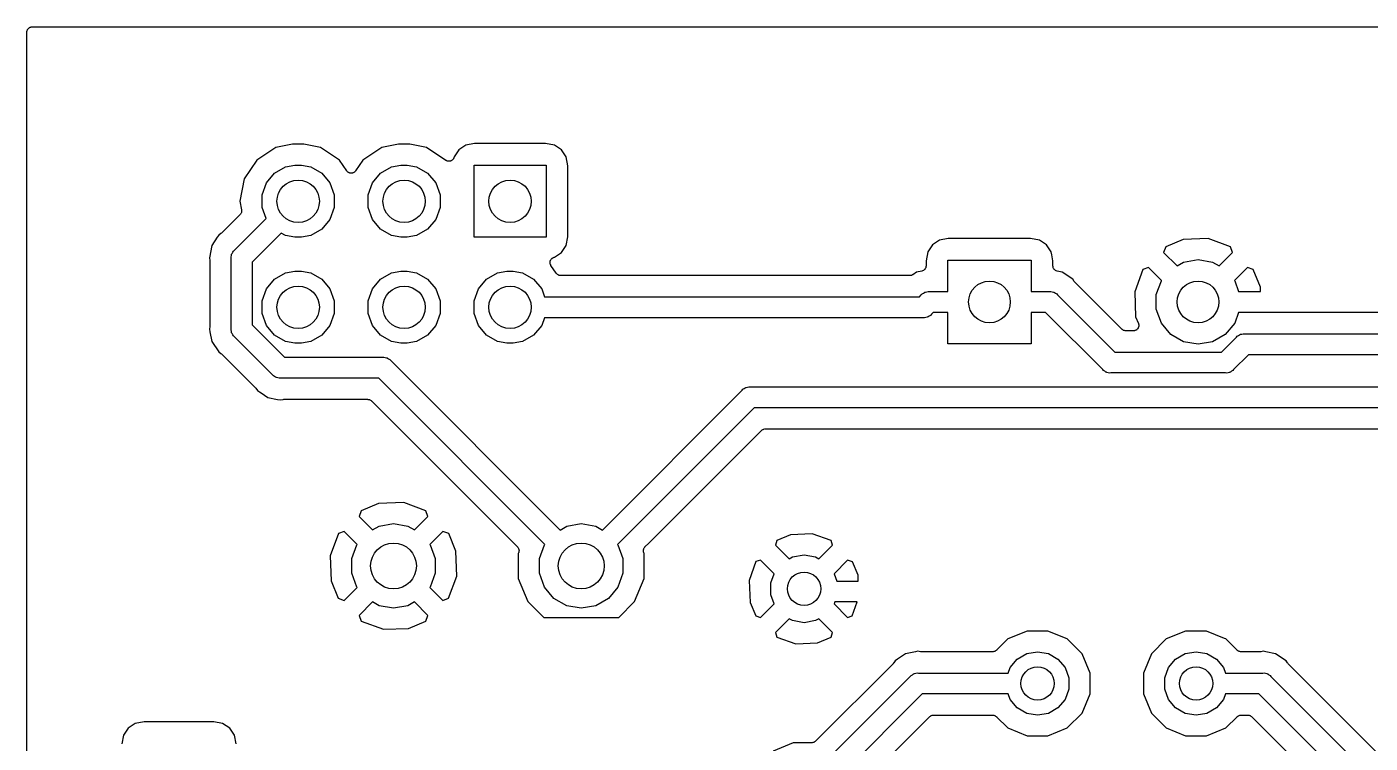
# Model space of a CAD drawing. Extents: x 137.1 to 186.2, y -96.2 to -47.4.
# Drawn here: x 137.07 to 169.27, y -64.61 to -47.45 of the extents above; entities that cross this region are included whole.
import ezdxf

# ---------------------------------------------------------------- set-up
doc = ezdxf.new("R2010")
doc.units = 0
doc.header["$MEASUREMENT"] = 0
doc.layers.add('BLACK', color=7, linetype='CONTINUOUS')

msp = doc.modelspace()

# ---------------------------------------------------------------- linework, layer by layer
at = {"layer": 'BLACK', "linetype": 'CONTINUOUS'}
for p, q in [((137.07, -47.5725), (137.071, -47.5616)), ((137.07, -96.1025), (137.07, -47.5725)), ((137.071, -47.5504), (137.075, -47.54)), ((137.071, -47.5616), (137.071, -47.5504)), ((137.075, -47.54), (137.077, -47.5291)), ((137.077, -47.5291), (137.083, -47.5194)), ((137.083, -47.5194), (137.087, -47.509)), ((137.087, -47.509), (137.094, -47.5005)), ((137.094, -47.5005), (137.099, -47.4909)), ((137.099, -47.4909), (137.108, -47.4837)), ((137.108, -47.4837), (137.115, -47.4752)), ((137.115, -47.4752), (137.124, -47.4697)), ((137.124, -47.4697), (137.133, -47.4625)), ((137.133, -47.4625), (137.143, -47.4587)), ((137.143, -47.4587), (137.153, -47.4532)), ((137.153, -47.4532), (137.164, -47.4512)), ((137.164, -47.4512), (137.174, -47.4474)), ((137.174, -47.4474), (137.186, -47.4474)), ((137.186, -47.4474), (137.196, -47.4455)), ((137.196, -47.4455), (185.727, -47.4455)), ((143.039, -50.3335), (142.585, -50.6366)), ((143.439, -50.2539), (143.039, -50.3335)), ((143.709, -50.2539), (143.439, -50.2539)), ((144.109, -50.3335), (143.709, -50.2539)), ((144.563, -50.6366), (144.109, -50.3335)), ((145.579, -50.3335), (145.125, -50.6366)), ((145.979, -50.2539), (145.579, -50.3335)), ((146.249, -50.2539), (145.979, -50.2539)), ((146.649, -50.3335), (146.249, -50.2539)), ((147.117, -50.6457), (146.649, -50.3335)), ((147.424, -50.3957), (147.312, -50.5637)), ((147.592, -50.2834), (147.424, -50.3957)), ((147.803, -50.2415), (147.592, -50.2834)), ((149.505, -50.2415), (147.803, -50.2415)), ((149.716, -50.2834), (149.505, -50.2415)), ((149.884, -50.3957), (149.716, -50.2834)), ((149.996, -50.5637), (149.884, -50.3957)), ((142.585, -50.6366), (142.282, -51.0903)), ((143.01, -50.9537), (143.274, -50.8015)), ((143.274, -50.8015), (143.498, -50.7619)), ((143.498, -50.7619), (143.65, -50.7619)), ((143.65, -50.7619), (143.874, -50.8015)), ((143.874, -50.8015), (144.138, -50.9537)), ((144.738, -50.8993), (144.563, -50.6366)), ((145.125, -50.6366), (144.95, -50.8993)), ((145.55, -50.9537), (145.814, -50.8015)), ((145.814, -50.8015), (146.038, -50.7619)), ((146.038, -50.7619), (146.19, -50.7619)), ((146.19, -50.7619), (146.414, -50.8015)), ((146.414, -50.8015), (146.678, -50.9537)), ((147.129, -50.6513), (147.117, -50.6457)), ((147.141, -50.6585), (147.129, -50.6513)), ((147.149, -50.6601), (147.141, -50.6585)), ((147.157, -50.6635), (147.149, -50.6601)), ((147.171, -50.6644), (147.157, -50.6635)), ((147.184, -50.6671), (147.171, -50.6644)), ((147.193, -50.6658), (147.184, -50.6671)), ((147.201, -50.6664), (147.193, -50.6658)), ((147.214, -50.6625), (147.201, -50.6664)), ((147.228, -50.6604), (147.214, -50.6625)), ((147.235, -50.6564), (147.228, -50.6604)), ((147.243, -50.6541), (147.235, -50.6564)), ((147.254, -50.6459), (147.243, -50.6541)), ((147.267, -50.6392), (147.254, -50.6459)), ((147.272, -50.6329), (147.267, -50.6392)), ((147.279, -50.628), (147.272, -50.6329)), ((147.287, -50.6165), (147.279, -50.628)), ((147.296, -50.606), (147.287, -50.6165)), ((147.299, -50.5982), (147.296, -50.606)), ((147.303, -50.5913), (147.299, -50.5982)), ((147.307, -50.5778), (147.303, -50.5913)), ((147.312, -50.5649), (147.307, -50.5778)), ((147.312, -50.5637), (147.312, -50.5649)), ((147.79, -52.4891), (147.79, -50.7619)), ((147.79, -50.7619), (149.518, -50.7619)), ((149.518, -50.7619), (149.518, -52.4891)), ((150.038, -50.7744), (149.996, -50.5637)), ((150.038, -52.4766), (150.038, -50.7744)), ((142.282, -51.0903), (142.176, -51.6255)), ((142.71, -51.4732), (142.815, -51.187)), ((142.815, -51.187), (143.01, -50.9537)), ((144.138, -50.9537), (144.333, -51.187)), ((144.333, -51.187), (144.438, -51.4732)), ((144.748, -50.9093), (144.738, -50.8993)), ((144.756, -50.9205), (144.748, -50.9093)), ((144.763, -50.9252), (144.756, -50.9205)), ((144.769, -50.9312), (144.763, -50.9252)), ((144.781, -50.9373), (144.769, -50.9312)), ((144.793, -50.945), (144.781, -50.9373)), ((144.801, -50.947), (144.793, -50.945)), ((144.808, -50.9507), (144.801, -50.947)), ((144.822, -50.9522), (144.808, -50.9507)), ((144.836, -50.9555), (144.822, -50.9522)), ((144.844, -50.9546), (144.836, -50.9555)), ((144.852, -50.9555), (144.844, -50.9546)), ((144.866, -50.9522), (144.852, -50.9555)), ((144.88, -50.9507), (144.866, -50.9522)), ((144.887, -50.947), (144.88, -50.9507)), ((144.895, -50.945), (144.887, -50.947)), ((144.907, -50.9373), (144.895, -50.945)), ((144.919, -50.9312), (144.907, -50.9373)), ((144.925, -50.9252), (144.919, -50.9312)), ((144.932, -50.9205), (144.925, -50.9252)), ((144.94, -50.9093), (144.932, -50.9205)), ((144.95, -50.8993), (144.94, -50.9093)), ((145.25, -51.4732), (145.355, -51.187)), ((145.355, -51.187), (145.55, -50.9537)), ((146.678, -50.9537), (146.873, -51.187)), ((146.873, -51.187), (146.978, -51.4732)), ((142.71, -51.7778), (142.71, -51.4732)), ((144.438, -51.4732), (144.438, -51.7778)), ((145.25, -51.7778), (145.25, -51.4732)), ((146.978, -51.4732), (146.978, -51.7778)), ((142.176, -51.6255), (142.216, -51.8312)), ((142.216, -51.8312), (142.217, -51.8492)), ((142.806, -52.0401), (142.71, -51.7778)), ((144.438, -51.7778), (144.333, -52.064)), ((145.355, -52.064), (145.25, -51.7778)), ((146.978, -51.7778), (146.873, -52.064)), ((142.182, -51.9458), (141.744, -52.384)), ((142.049, -52.7971), (142.806, -52.0401)), ((142.192, -51.9311), (142.182, -51.9458)), ((142.203, -51.9171), (142.192, -51.9311)), ((142.205, -51.9131), (142.203, -51.9171)), ((142.207, -51.9097), (142.205, -51.9131)), ((142.212, -51.8924), (142.207, -51.9097)), ((142.217, -51.8753), (142.212, -51.8924)), ((142.217, -51.8492), (142.218, -51.8671)), ((142.218, -51.8671), (142.217, -51.8712)), ((142.217, -51.8712), (142.217, -51.8753)), ((144.333, -52.064), (144.138, -52.2973)), ((145.55, -52.2973), (145.355, -52.064)), ((146.873, -52.064), (146.678, -52.2973)), ((141.636, -52.488), (141.504, -52.6858)), ((141.671, -52.4351), (141.636, -52.488)), ((141.636, -52.488), (141.636, -52.488)), ((141.724, -52.3998), (141.671, -52.4351)), ((141.733, -52.3911), (141.724, -52.3998)), ((141.744, -52.384), (141.733, -52.3911)), ((143.166, -52.3871), (142.468, -53.0852)), ((143.274, -52.4495), (143.166, -52.3871)), ((143.498, -52.4891), (143.274, -52.4495)), ((143.65, -52.4891), (143.498, -52.4891)), ((143.874, -52.4495), (143.65, -52.4891)), ((144.138, -52.2973), (143.874, -52.4495)), ((145.814, -52.4495), (145.55, -52.2973)), ((146.038, -52.4891), (145.814, -52.4495)), ((146.19, -52.4891), (146.038, -52.4891)), ((146.414, -52.4495), (146.19, -52.4891)), ((146.678, -52.2973), (146.414, -52.4495)), ((149.518, -52.4891), (147.79, -52.4891)), ((149.996, -52.6873), (150.038, -52.4766)), ((141.504, -52.6858), (141.445, -52.9816)), ((142.023, -52.8184), (142.049, -52.7971)), ((149.884, -52.8553), (149.996, -52.6873)), ((158.781, -52.6723), (158.668, -52.8403)), ((158.949, -52.56), (158.781, -52.6723)), ((159.16, -52.5181), (158.949, -52.56)), ((161.134, -52.5181), (159.16, -52.5181)), ((161.345, -52.56), (161.134, -52.5181)), ((161.513, -52.6723), (161.345, -52.56)), ((161.626, -52.8403), (161.513, -52.6723)), ((164.373, -52.7152), (164.321, -52.8537)), ((164.789, -52.5427), (164.373, -52.7152)), ((165.391, -52.5204), (164.789, -52.5427)), ((165.922, -52.7179), (165.391, -52.5204)), ((165.973, -52.8537), (165.922, -52.7179)), ((141.445, -52.9816), (141.457, -53.044)), ((141.457, -53.044), (141.458, -53.0565)), ((141.458, -53.0565), (141.46, -53.0688)), ((141.46, -53.0688), (141.46, -54.6011)), ((141.965, -52.9595), (141.974, -52.9274)), ((141.968, -52.9925), (141.965, -52.9595)), ((141.968, -54.6774), (141.968, -52.9925)), ((141.974, -52.9274), (141.979, -52.8948)), ((141.979, -52.8948), (141.985, -52.8851)), ((141.985, -52.8851), (141.988, -52.8743)), ((141.988, -52.8743), (142.007, -52.8471)), ((142.007, -52.8471), (142.023, -52.8184)), ((142.468, -53.0852), (142.468, -54.5847)), ((149.612, -53.0952), (149.614, -53.0869)), ((149.615, -53.1088), (149.612, -53.0952)), ((149.613, -53.0786), (149.617, -53.0653)), ((149.614, -53.0869), (149.613, -53.0786)), ((149.616, -53.1226), (149.615, -53.1088)), ((149.619, -53.1303), (149.616, -53.1226)), ((149.617, -53.0653), (149.619, -53.0516)), ((149.619, -53.0516), (149.623, -53.0443)), ((149.621, -53.1385), (149.619, -53.1303)), ((149.623, -53.0443), (149.625, -53.0363)), ((149.625, -53.0363), (149.634, -53.0251)), ((149.634, -53.0251), (149.64, -53.0129)), ((149.64, -53.0129), (149.647, -53.0074)), ((149.647, -53.0074), (149.652, -53.0007)), ((149.652, -53.0007), (149.663, -52.993)), ((149.663, -52.993), (149.673, -52.9839)), ((149.673, -52.9839), (149.681, -52.9808)), ((149.681, -52.9808), (149.688, -52.9762)), ((149.688, -52.9762), (149.702, -52.9729)), ((149.702, -52.9729), (149.715, -52.9679)), ((149.715, -52.9679), (149.716, -52.9676)), ((149.716, -52.9676), (149.884, -52.8553)), ((158.668, -52.8403), (158.627, -53.051)), ((158.627, -53.051), (158.627, -53.1754)), ((159.147, -53.7885), (159.147, -53.0385)), ((159.147, -53.0385), (161.147, -53.0385)), ((161.147, -53.0385), (161.147, -53.7885)), ((161.64, -52.9107), (161.626, -52.8403)), ((161.667, -53.051), (161.64, -52.9107)), ((161.667, -53.1754), (161.667, -53.051)), ((164.321, -52.8537), (164.643, -53.175)), ((164.643, -53.175), (164.8, -53.0843)), ((164.8, -53.0843), (165.147, -53.0231)), ((165.147, -53.0231), (165.494, -53.0843)), ((165.494, -53.0843), (165.651, -53.175)), ((165.651, -53.175), (165.973, -52.8537)), ((143.01, -53.4937), (143.274, -53.3415)), ((143.274, -53.3415), (143.498, -53.3019)), ((143.498, -53.3019), (143.65, -53.3019)), ((143.65, -53.3019), (143.874, -53.3415)), ((143.874, -53.3415), (144.138, -53.4937)), ((145.55, -53.4937), (145.814, -53.3415)), ((145.814, -53.3415), (146.038, -53.3019)), ((146.038, -53.3019), (146.19, -53.3019)), ((146.19, -53.3019), (146.414, -53.3415)), ((146.414, -53.3415), (146.678, -53.4937)), ((148.09, -53.4937), (148.354, -53.3415)), ((148.354, -53.3415), (148.578, -53.3019)), ((148.578, -53.3019), (148.73, -53.3019)), ((148.73, -53.3019), (148.954, -53.3415)), ((148.954, -53.3415), (149.218, -53.4937)), ((149.628, -53.1503), (149.621, -53.1385)), ((149.634, -53.163), (149.628, -53.1503)), ((149.759, -53.3511), (149.634, -53.163)), ((149.772, -53.364), (149.759, -53.3511)), ((149.783, -53.3778), (149.772, -53.364)), ((149.787, -53.3799), (149.783, -53.3778)), ((149.79, -53.3829), (149.787, -53.3799)), ((149.806, -53.3909), (149.79, -53.3829)), ((149.822, -53.3998), (149.806, -53.3909)), ((149.826, -53.4006), (149.822, -53.3998)), ((149.829, -53.4024), (149.826, -53.4006)), ((149.847, -53.4044), (149.829, -53.4024)), ((149.865, -53.4075), (149.847, -53.4044)), ((158.238, -53.4075), (149.865, -53.4075)), ((158.253, -53.4049), (158.238, -53.4075)), ((158.268, -53.4039), (158.253, -53.4049)), ((158.275, -53.4011), (158.268, -53.4039)), ((158.282, -53.3998), (158.275, -53.4011)), ((158.295, -53.3922), (158.282, -53.3998)), ((158.309, -53.3861), (158.295, -53.3922)), ((158.401, -53.3245), (158.309, -53.3861)), ((158.524, -53.2999), (158.401, -53.3245)), ((158.544, -53.2924), (158.524, -53.2999)), ((158.563, -53.2854), (158.544, -53.2924)), ((158.564, -53.2845), (158.563, -53.2854)), ((158.565, -53.2839), (158.564, -53.2845)), ((158.581, -53.2703), (158.565, -53.2839)), ((158.597, -53.257), (158.581, -53.2703)), ((158.598, -53.2558), (158.597, -53.257)), ((158.599, -53.2549), (158.598, -53.2558)), ((158.609, -53.2367), (158.599, -53.2549)), ((158.619, -53.2188), (158.609, -53.2367)), ((158.62, -53.2162), (158.619, -53.2174)), ((158.619, -53.2174), (158.619, -53.2188)), ((158.623, -53.1957), (158.62, -53.2162)), ((158.627, -53.1754), (158.623, -53.1957)), ((161.671, -53.1957), (161.667, -53.1754)), ((161.674, -53.2162), (161.671, -53.1957)), ((161.675, -53.2174), (161.674, -53.2162)), ((161.675, -53.2188), (161.675, -53.2174)), ((161.685, -53.2367), (161.675, -53.2188)), ((161.695, -53.2549), (161.685, -53.2367)), ((161.696, -53.2558), (161.695, -53.2549)), ((161.697, -53.257), (161.696, -53.2558)), ((161.713, -53.2703), (161.697, -53.257)), ((161.729, -53.2839), (161.713, -53.2703)), ((161.73, -53.2845), (161.729, -53.2839)), ((161.731, -53.2854), (161.73, -53.2845)), ((161.75, -53.2924), (161.731, -53.2854)), ((161.77, -53.2999), (161.75, -53.2924)), ((161.893, -53.3245), (161.77, -53.2999)), ((162.144, -53.492), (161.893, -53.3245)), ((163.826, -53.2631), (163.629, -53.7945)), ((163.962, -53.2129), (163.826, -53.2631)), ((164.273, -53.524), (163.962, -53.2129)), ((166.332, -53.2129), (166.021, -53.524)), ((166.47, -53.2641), (166.332, -53.2129)), ((166.643, -53.6806), (166.47, -53.2641)), ((142.71, -54.0132), (142.815, -53.727)), ((142.815, -53.727), (143.01, -53.4937)), ((144.138, -53.4937), (144.333, -53.727)), ((144.333, -53.727), (144.438, -54.0132)), ((145.25, -54.0132), (145.355, -53.727)), ((145.355, -53.727), (145.55, -53.4937)), ((146.678, -53.4937), (146.873, -53.727)), ((146.873, -53.727), (146.978, -54.0132)), ((147.79, -54.0132), (147.895, -53.727)), ((147.895, -53.727), (148.09, -53.4937)), ((149.218, -53.4937), (149.413, -53.727)), ((149.413, -53.727), (149.482, -53.9155)), ((162.179, -53.5449), (162.144, -53.492)), ((162.188, -53.5539), (162.179, -53.5449)), ((162.195, -53.5641), (162.188, -53.5539)), ((163.324, -54.6936), (162.195, -53.5641)), ((164.147, -53.8622), (164.268, -53.5308)), ((164.268, -53.5308), (164.273, -53.524)), ((166.021, -53.524), (166.026, -53.5308)), ((166.026, -53.5308), (166.12, -53.7885)), ((166.647, -53.7885), (166.643, -53.6806)), ((142.71, -54.3178), (142.71, -54.0132)), ((144.438, -54.0132), (144.438, -54.3178)), ((145.25, -54.3178), (145.25, -54.0132)), ((146.978, -54.0132), (146.978, -54.3178)), ((147.79, -54.3178), (147.79, -54.0132)), ((149.482, -53.9155), (158.466, -53.9155)), ((158.466, -53.9155), (158.512, -53.8694)), ((158.512, -53.8694), (158.534, -53.844)), ((158.534, -53.844), (158.562, -53.8275)), ((158.562, -53.8275), (158.589, -53.8084)), ((158.589, -53.8084), (158.6, -53.8055)), ((158.6, -53.8055), (158.61, -53.8)), ((158.61, -53.8), (158.643, -53.7942)), ((158.643, -53.7942), (158.675, -53.7856)), ((158.675, -53.7856), (158.708, -53.7885)), ((158.708, -53.7885), (159.147, -53.7885)), ((161.147, -53.7885), (161.586, -53.7885)), ((161.586, -53.7885), (161.619, -53.7856)), ((161.619, -53.7856), (161.651, -53.7942)), ((161.651, -53.7942), (161.684, -53.8)), ((161.684, -53.8), (161.694, -53.8055)), ((161.694, -53.8055), (161.705, -53.8084)), ((161.705, -53.8084), (161.732, -53.8274)), ((161.732, -53.8274), (161.76, -53.844)), ((161.76, -53.844), (161.782, -53.8694)), ((161.782, -53.8694), (163.151, -55.2388)), ((163.629, -53.7945), (163.651, -54.3964)), ((164.147, -54.2148), (164.147, -53.8622)), ((166.12, -53.7885), (166.647, -53.7885)), ((142.815, -54.604), (142.71, -54.3178)), ((144.438, -54.3178), (144.333, -54.604)), ((145.355, -54.604), (145.25, -54.3178)), ((146.978, -54.3178), (146.873, -54.604)), ((147.895, -54.604), (147.79, -54.3178)), ((149.482, -54.4155), (149.413, -54.604)), ((158.559, -54.4155), (149.482, -54.4155)), ((158.592, -54.4184), (158.559, -54.4155)), ((158.624, -54.4098), (158.592, -54.4184)), ((158.657, -54.404), (158.624, -54.4098)), ((158.666, -54.3985), (158.657, -54.404)), ((158.677, -54.3956), (158.666, -54.3985)), ((158.704, -54.3765), (158.677, -54.3956)), ((158.733, -54.36), (158.704, -54.3765)), ((158.754, -54.3346), (158.733, -54.36)), ((158.8, -54.2885), (158.754, -54.3346)), ((159.147, -54.2885), (158.8, -54.2885)), ((159.147, -55.0385), (159.147, -54.2885)), ((161.494, -54.2885), (161.147, -54.2885)), ((161.147, -54.2885), (161.147, -55.0385)), ((162.863, -55.6579), (161.494, -54.2885)), ((163.651, -54.3964), (163.717, -54.5552)), ((164.268, -54.5462), (164.147, -54.2148)), ((166.12, -54.2885), (166.026, -54.5462)), ((166.753, -54.2885), (166.12, -54.2885)), ((166.758, -54.2893), (166.753, -54.2885)), ((166.77, -54.2934), (166.758, -54.2893)), ((166.779, -54.2931), (166.77, -54.2934)), ((166.788, -54.2946), (166.779, -54.2931)), ((172.567, -54.2946), (166.788, -54.2946)), ((141.457, -54.6259), (141.445, -54.6883)), ((141.445, -54.6883), (141.457, -54.7507)), ((141.458, -54.6134), (141.457, -54.6259)), ((141.46, -54.6011), (141.458, -54.6134)), ((141.965, -54.7104), (141.968, -54.6774)), ((141.974, -54.7425), (141.965, -54.7104)), ((141.979, -54.7751), (141.974, -54.7425)), ((142.468, -54.5847), (143.247, -55.3639)), ((143.01, -54.8373), (142.815, -54.604)), ((144.333, -54.604), (144.138, -54.8373)), ((145.55, -54.8373), (145.355, -54.604)), ((146.873, -54.604), (146.678, -54.8373)), ((148.09, -54.8373), (147.895, -54.604)), ((149.413, -54.604), (149.218, -54.8373)), ((163.329, -54.6968), (163.324, -54.6936)), ((163.333, -54.7011), (163.329, -54.6968)), ((163.347, -54.7094), (163.333, -54.7011)), ((163.361, -54.7189), (163.347, -54.7094)), ((163.366, -54.7203), (163.361, -54.7189)), ((163.371, -54.7231), (163.366, -54.7203)), ((163.387, -54.726), (163.371, -54.7231)), ((163.403, -54.7303), (163.387, -54.726)), ((163.409, -54.7298), (163.403, -54.7303)), ((163.414, -54.7308), (163.409, -54.7298)), ((163.6, -54.7308), (163.414, -54.7308)), ((163.613, -54.7284), (163.6, -54.7308)), ((163.627, -54.7278), (163.613, -54.7284)), ((163.635, -54.7246), (163.627, -54.7278)), ((163.643, -54.7231), (163.635, -54.7246)), ((163.655, -54.7162), (163.643, -54.7231)), ((163.668, -54.7109), (163.655, -54.7162)), ((163.674, -54.7053), (163.668, -54.7109)), ((163.681, -54.7011), (163.674, -54.7053)), ((163.69, -54.6905), (163.681, -54.7011)), ((163.7, -54.6811), (163.69, -54.6905)), ((163.704, -54.6737), (163.7, -54.6811)), ((163.71, -54.6673), (163.704, -54.6737)), ((163.714, -54.6543), (163.71, -54.6673)), ((163.721, -54.642), (163.714, -54.6543)), ((163.717, -54.5552), (163.72, -54.5687)), ((163.72, -54.5687), (163.725, -54.5817)), ((163.722, -54.6337), (163.721, -54.642)), ((163.725, -54.6259), (163.722, -54.6337)), ((163.725, -54.5817), (163.725, -54.5901)), ((163.725, -54.5901), (163.727, -54.5983)), ((163.727, -54.5983), (163.725, -54.612)), ((163.725, -54.612), (163.725, -54.6259)), ((164.494, -54.8164), (164.268, -54.5462)), ((166.026, -54.5462), (165.8, -54.8164)), ((141.457, -54.7507), (141.457, -54.7507)), ((141.457, -54.7507), (141.504, -54.9841)), ((141.504, -54.9841), (141.671, -55.2348)), ((141.985, -54.7848), (141.979, -54.7751)), ((141.988, -54.7956), (141.985, -54.7848)), ((142.007, -54.8228), (141.988, -54.7956)), ((142.023, -54.8515), (142.007, -54.8228)), ((142.049, -54.8728), (142.023, -54.8515)), ((142.959, -55.783), (142.049, -54.8728)), ((143.274, -54.9895), (143.01, -54.8373)), ((143.498, -55.0291), (143.274, -54.9895)), ((143.65, -55.0291), (143.498, -55.0291)), ((143.874, -54.9895), (143.65, -55.0291)), ((144.138, -54.8373), (143.874, -54.9895)), ((145.814, -54.9895), (145.55, -54.8373)), ((146.038, -55.0291), (145.814, -54.9895)), ((146.19, -55.0291), (146.038, -55.0291)), ((146.414, -54.9895), (146.19, -55.0291)), ((146.678, -54.8373), (146.414, -54.9895)), ((148.354, -54.9895), (148.09, -54.8373)), ((148.578, -55.0291), (148.354, -54.9895)), ((148.73, -55.0291), (148.578, -55.0291)), ((148.954, -54.9895), (148.73, -55.0291)), ((149.218, -54.8373), (148.954, -54.9895)), ((161.147, -55.0385), (159.147, -55.0385)), ((164.8, -54.9927), (164.494, -54.8164)), ((165.147, -55.0539), (164.8, -54.9927)), ((165.494, -54.9927), (165.147, -55.0539)), ((165.8, -54.8164), (165.494, -54.9927)), ((165.711, -55.2388), (166.066, -54.8835)), ((166.066, -54.8835), (166.088, -54.8581)), ((166.088, -54.8581), (166.116, -54.8416)), ((166.116, -54.8416), (166.144, -54.8225)), ((166.144, -54.8225), (166.154, -54.8196)), ((166.154, -54.8196), (166.164, -54.8141)), ((166.164, -54.8141), (166.197, -54.8083)), ((166.197, -54.8083), (166.229, -54.7997)), ((166.229, -54.7997), (166.262, -54.8026)), ((166.262, -54.8026), (172.643, -54.8026)), ((141.671, -55.2348), (141.724, -55.2701)), ((141.724, -55.2701), (141.733, -55.2788)), ((141.733, -55.2788), (141.744, -55.2859)), ((141.744, -55.2859), (142.546, -56.0883)), ((143.247, -55.3639), (145.597, -55.3639)), ((145.597, -55.3639), (145.631, -55.361)), ((145.631, -55.361), (145.663, -55.3696)), ((145.663, -55.3696), (145.695, -55.3754)), ((145.695, -55.3754), (145.705, -55.3809)), ((145.705, -55.3809), (145.716, -55.3838)), ((145.716, -55.3838), (145.743, -55.4029)), ((163.151, -55.2388), (165.711, -55.2388)), ((166.354, -55.3026), (165.999, -55.6579)), ((172.551, -55.3026), (166.354, -55.3026)), ((145.743, -55.4029), (145.772, -55.4194)), ((145.772, -55.4194), (145.793, -55.4448)), ((145.793, -55.4448), (149.852, -59.504)), ((162.884, -55.6833), (162.863, -55.6579)), ((162.913, -55.6998), (162.884, -55.6833)), ((162.94, -55.7189), (162.913, -55.6998)), ((165.949, -55.6998), (165.922, -55.7189)), ((165.978, -55.6833), (165.949, -55.6998)), ((165.999, -55.6579), (165.978, -55.6833)), ((142.98, -55.8084), (142.959, -55.783)), ((143.009, -55.8249), (142.98, -55.8084)), ((143.036, -55.844), (143.009, -55.8249)), ((143.047, -55.8469), (143.036, -55.844)), ((143.057, -55.8524), (143.047, -55.8469)), ((143.089, -55.8582), (143.057, -55.8524)), ((143.121, -55.8668), (143.089, -55.8582)), ((143.154, -55.8639), (143.121, -55.8668)), ((145.505, -55.8639), (143.154, -55.8639)), ((149.489, -59.8479), (145.505, -55.8639)), ((162.951, -55.7218), (162.94, -55.7189)), ((162.961, -55.7273), (162.951, -55.7218)), ((162.993, -55.7331), (162.961, -55.7273)), ((163.025, -55.7417), (162.993, -55.7331)), ((163.058, -55.7388), (163.025, -55.7417)), ((165.804, -55.7388), (163.058, -55.7388)), ((165.837, -55.7417), (165.804, -55.7388)), ((165.869, -55.7331), (165.837, -55.7417)), ((165.901, -55.7273), (165.869, -55.7331)), ((165.911, -55.7218), (165.901, -55.7273)), ((165.922, -55.7189), (165.911, -55.7218)), ((142.546, -56.0883), (142.553, -56.0985)), ((142.553, -56.0985), (142.562, -56.1075)), ((142.562, -56.1075), (142.597, -56.1604)), ((142.597, -56.1604), (142.65, -56.1957)), ((142.65, -56.1957), (142.685, -56.2189)), ((142.685, -56.2189), (142.685, -56.2189)), ((142.685, -56.2189), (142.848, -56.3279)), ((142.848, -56.3279), (143.081, -56.3743)), ((150.868, -59.504), (154.217, -56.1554)), ((154.217, -56.1554), (154.238, -56.13)), ((154.238, -56.13), (154.267, -56.1135)), ((154.267, -56.1135), (154.294, -56.0944)), ((154.294, -56.0944), (154.305, -56.0915)), ((154.305, -56.0915), (154.314, -56.086)), ((154.314, -56.086), (154.347, -56.0802)), ((154.347, -56.0802), (154.379, -56.0716)), ((154.379, -56.0716), (154.412, -56.0745)), ((154.412, -56.0745), (170.626, -56.0745)), ((143.081, -56.3743), (143.081, -56.3743)), ((143.081, -56.3743), (143.143, -56.3867)), ((143.143, -56.3867), (143.206, -56.3743)), ((143.206, -56.3743), (143.218, -56.3741)), ((143.218, -56.3741), (143.231, -56.3719)), ((143.231, -56.3719), (145.242, -56.3719)), ((145.242, -56.3719), (145.247, -56.3729)), ((145.247, -56.3729), (145.253, -56.3724)), ((145.253, -56.3724), (145.269, -56.3767)), ((145.269, -56.3767), (145.285, -56.3796)), ((145.285, -56.3796), (145.29, -56.3824)), ((145.29, -56.3824), (145.295, -56.3838)), ((145.295, -56.3838), (145.309, -56.3933)), ((145.309, -56.3933), (145.323, -56.4016)), ((145.323, -56.4016), (145.327, -56.4059)), ((145.327, -56.4059), (145.332, -56.4091)), ((145.332, -56.4091), (148.832, -59.9093)), ((154.505, -56.5745), (151.231, -59.8479)), ((170.626, -56.5745), (154.505, -56.5745)), ((151.982, -59.8155), (154.678, -57.1197)), ((154.678, -57.1197), (154.682, -57.1165)), ((154.682, -57.1165), (154.686, -57.1122)), ((154.686, -57.1122), (154.7, -57.1039)), ((154.7, -57.1039), (154.714, -57.0944)), ((154.714, -57.0944), (154.719, -57.093)), ((154.719, -57.093), (154.724, -57.0902)), ((154.724, -57.0902), (154.74, -57.0873)), ((154.74, -57.0873), (154.757, -57.083)), ((154.757, -57.083), (154.762, -57.0835)), ((154.762, -57.0835), (154.768, -57.0825)), ((154.768, -57.0825), (170.251, -57.0825)), ((145.502, -58.8697), (145.086, -59.0422)), ((146.104, -58.8474), (145.502, -58.8697)), ((146.635, -59.0449), (146.104, -58.8474)), ((145.086, -59.0422), (145.034, -59.1807)), ((145.034, -59.1807), (145.356, -59.502)), ((146.364, -59.502), (146.686, -59.1807)), ((146.686, -59.1807), (146.635, -59.0449)), ((144.675, -59.5399), (144.539, -59.5901)), ((144.986, -59.851), (144.675, -59.5399)), ((145.356, -59.502), (145.513, -59.4113)), ((145.513, -59.4113), (145.86, -59.3501)), ((145.86, -59.3501), (146.207, -59.4113)), ((146.207, -59.4113), (146.364, -59.502)), ((147.045, -59.5399), (146.734, -59.851)), ((147.183, -59.5911), (147.045, -59.5399)), ((149.852, -59.504), (150.013, -59.4113)), ((150.013, -59.4113), (150.36, -59.3501)), ((150.36, -59.3501), (150.707, -59.4113)), ((150.707, -59.4113), (150.868, -59.504)), ((144.539, -59.5901), (144.342, -60.1215)), ((144.86, -60.1892), (144.981, -59.8578)), ((144.981, -59.8578), (144.986, -59.851)), ((146.734, -59.851), (146.739, -59.8578)), ((146.739, -59.8578), (146.86, -60.1892)), ((147.356, -60.0076), (147.183, -59.5911)), ((149.36, -60.1892), (149.481, -59.8578)), ((149.481, -59.8578), (149.489, -59.8479)), ((151.231, -59.8479), (151.239, -59.8578)), ((151.239, -59.8578), (151.36, -60.1892)), ((151.888, -59.9093), (151.982, -59.8155)), ((151.982, -59.8155), (151.982, -59.8155)), ((155.052, -59.7534), (155.017, -59.8692)), ((155.017, -59.8692), (155.344, -60.1959)), ((155.377, -59.619), (155.052, -59.7534)), ((155.9, -59.5941), (155.377, -59.619)), ((156.353, -59.757), (155.9, -59.5941)), ((156.06, -60.1959), (156.377, -59.879)), ((156.387, -59.8692), (156.353, -59.757)), ((156.377, -59.879), (156.387, -59.8692)), ((156.377, -59.879), (156.377, -59.879)), ((144.342, -60.1215), (144.364, -60.7234)), ((144.86, -60.5418), (144.86, -60.1892)), ((146.86, -60.1892), (146.86, -60.5418)), ((147.378, -60.6095), (147.356, -60.0076)), ((148.832, -59.9093), (148.837, -59.9162)), ((148.837, -59.9162), (148.843, -59.9218)), ((148.843, -59.9218), (148.849, -59.9341)), ((148.849, -59.9341), (148.857, -59.9455)), ((148.859, -60.0477), (148.852, -60.0655)), ((148.852, -60.0655), (148.852, -60.6655)), ((148.857, -59.9455), (148.859, -59.9535)), ((148.859, -59.9535), (148.863, -59.9609)), ((148.861, -60.0396), (148.859, -60.0477)), ((148.865, -60.032), (148.861, -60.0396)), ((148.863, -59.9609), (148.865, -59.9747)), ((148.865, -59.9747), (148.869, -59.9881)), ((148.866, -60.0182), (148.865, -60.032)), ((148.869, -60.0047), (148.866, -60.0182)), ((148.869, -59.9881), (148.868, -59.9964)), ((148.868, -59.9964), (148.869, -60.0047)), ((149.36, -60.5418), (149.36, -60.1892)), ((151.36, -60.1892), (151.36, -60.5418)), ((151.851, -59.9881), (151.855, -59.9747)), ((151.852, -59.9964), (151.851, -59.9881)), ((151.851, -60.0047), (151.852, -59.9964)), ((151.854, -60.0182), (151.851, -60.0047)), ((151.855, -60.032), (151.854, -60.0182)), ((151.855, -59.9747), (151.857, -59.9609)), ((151.859, -60.0396), (151.855, -60.032)), ((151.857, -59.9609), (151.861, -59.9535)), ((151.861, -60.0477), (151.859, -60.0396)), ((151.861, -59.9535), (151.863, -59.9455)), ((151.868, -60.0655), (151.861, -60.0477)), ((151.863, -59.9455), (151.871, -59.9341)), ((151.868, -60.6655), (151.868, -60.0655)), ((151.871, -59.9341), (151.877, -59.9218)), ((151.877, -59.9218), (151.883, -59.9162)), ((151.883, -59.9162), (151.888, -59.9093)), ((155.344, -60.1959), (155.424, -60.1496)), ((155.424, -60.1496), (155.702, -60.1007)), ((155.702, -60.1007), (155.98, -60.1496)), ((155.98, -60.1496), (156.06, -60.1959)), ((154.546, -60.2621), (154.383, -60.7154)), ((154.658, -60.2284), (154.546, -60.2621)), ((154.982, -60.5522), (154.658, -60.2284)), ((156.746, -60.2284), (156.422, -60.5522)), ((156.862, -60.2632), (156.746, -60.2284)), ((156.996, -60.5877), (156.862, -60.2632)), ((144.364, -60.7234), (144.537, -61.1399)), ((144.981, -60.8732), (144.86, -60.5418)), ((146.86, -60.5418), (146.739, -60.8732)), ((147.181, -61.1409), (147.378, -60.6095)), ((148.852, -60.6655), (149.082, -61.2197)), ((149.481, -60.8732), (149.36, -60.5418)), ((151.36, -60.5418), (151.239, -60.8732)), ((151.638, -61.2197), (151.868, -60.6655)), ((154.383, -60.7154), (154.408, -61.2383)), ((154.902, -60.7719), (154.982, -60.5522)), ((154.902, -61.0541), (154.902, -60.7719)), ((156.422, -60.5522), (156.485, -60.7265)), ((156.485, -60.7265), (157.003, -60.7265)), ((157.003, -60.7265), (156.996, -60.5877)), ((144.537, -61.1399), (144.675, -61.1911)), ((144.675, -61.1911), (144.986, -60.88)), ((144.986, -60.88), (144.981, -60.8732)), ((146.739, -60.8732), (146.734, -60.88)), ((146.734, -60.88), (147.045, -61.1911)), ((147.045, -61.1911), (147.181, -61.1409)), ((149.707, -61.1434), (149.481, -60.8732)), ((150.013, -61.3197), (149.707, -61.1434)), ((151.013, -61.1434), (150.707, -61.3197)), ((151.239, -60.8732), (151.013, -61.1434)), ((154.982, -61.2738), (154.902, -61.0541)), ((145.356, -61.229), (145.034, -61.5503)), ((145.513, -61.3197), (145.356, -61.229)), ((145.86, -61.3809), (145.513, -61.3197)), ((146.207, -61.3197), (145.86, -61.3809)), ((146.364, -61.229), (146.207, -61.3197)), ((146.686, -61.5503), (146.364, -61.229)), ((149.082, -61.2197), (149.46, -61.5985)), ((150.36, -61.3809), (150.013, -61.3197)), ((150.707, -61.3197), (150.36, -61.3809)), ((151.26, -61.5985), (151.638, -61.2197)), ((154.408, -61.2383), (154.542, -61.5628)), ((154.658, -61.5976), (154.982, -61.2738)), ((156.439, -61.2265), (156.422, -61.2738)), ((156.422, -61.2738), (156.746, -61.5976)), ((156.979, -61.2265), (156.439, -61.2265)), ((156.858, -61.5639), (156.979, -61.2265)), ((145.034, -61.5503), (145.085, -61.6861)), ((145.085, -61.6861), (145.616, -61.8836)), ((146.218, -61.8613), (146.634, -61.6888)), ((146.634, -61.6888), (146.686, -61.5503)), ((149.46, -61.5985), (151.26, -61.5985)), ((154.542, -61.5628), (154.658, -61.5976)), ((155.344, -61.6301), (155.017, -61.9568)), ((155.424, -61.6764), (155.344, -61.6301)), ((155.702, -61.7253), (155.424, -61.6764)), ((155.98, -61.6764), (155.702, -61.7253)), ((156.06, -61.6301), (155.98, -61.6764)), ((156.387, -61.9568), (156.06, -61.6301)), ((156.746, -61.5976), (156.858, -61.5639)), ((145.616, -61.8836), (146.218, -61.8613)), ((155.017, -61.9568), (155.051, -62.069)), ((155.051, -62.069), (155.504, -62.2319)), ((156.027, -62.207), (156.352, -62.0726)), ((156.352, -62.0726), (156.387, -61.9568)), ((160.587, -62.116), (160.316, -62.3873)), ((161.05, -61.9245), (160.587, -62.116)), ((161.55, -61.9245), (161.05, -61.9245)), ((162.013, -62.116), (161.55, -61.9245)), ((162.366, -62.4699), (162.013, -62.116)), ((164.387, -62.116), (164.034, -62.4699)), ((164.85, -61.9245), (164.387, -62.116)), ((165.35, -61.9245), (164.85, -61.9245)), ((165.778, -62.1016), (165.35, -61.9245)), ((165.813, -62.116), (165.778, -62.1016)), ((165.778, -62.1016), (165.778, -62.1016)), ((166.084, -62.3873), (165.813, -62.116)), ((155.504, -62.2319), (156.027, -62.207)), ((158.137, -62.4685), (158.084, -62.5036)), ((158.37, -62.4221), (158.137, -62.4685)), ((158.432, -62.4097), (158.37, -62.4221)), ((158.37, -62.4221), (158.37, -62.4221)), ((158.495, -62.4221), (158.432, -62.4097)), ((158.507, -62.4223), (158.495, -62.4221)), ((158.52, -62.4245), (158.507, -62.4223)), ((160.226, -62.4245), (158.52, -62.4245)), ((160.232, -62.4235), (160.226, -62.4245)), ((160.237, -62.424), (160.232, -62.4235)), ((160.253, -62.4197), (160.237, -62.424)), ((160.27, -62.4168), (160.253, -62.4197)), ((160.275, -62.414), (160.27, -62.4168)), ((160.28, -62.4126), (160.275, -62.414)), ((160.294, -62.4031), (160.28, -62.4126)), ((160.308, -62.3948), (160.294, -62.4031)), ((160.312, -62.3905), (160.308, -62.3948)), ((160.316, -62.3873), (160.312, -62.3905)), ((160.81, -62.5991), (161.04, -62.4669)), ((161.04, -62.4669), (161.3, -62.4209)), ((161.3, -62.4209), (161.56, -62.4669)), ((161.56, -62.4669), (161.79, -62.5991)), ((162.558, -62.9323), (162.366, -62.4699)), ((164.034, -62.4699), (163.842, -62.9323)), ((164.61, -62.5991), (164.84, -62.4669)), ((164.84, -62.4669), (165.1, -62.4209)), ((165.1, -62.4209), (165.36, -62.4669)), ((165.36, -62.4669), (165.59, -62.5991)), ((166.088, -62.3905), (166.084, -62.3873)), ((166.092, -62.3948), (166.088, -62.3905)), ((166.106, -62.4031), (166.092, -62.3948)), ((166.12, -62.4126), (166.106, -62.4031)), ((166.125, -62.414), (166.12, -62.4126)), ((166.13, -62.4168), (166.125, -62.414)), ((166.147, -62.4197), (166.13, -62.4168)), ((166.163, -62.424), (166.147, -62.4197)), ((166.168, -62.4235), (166.163, -62.424)), ((166.174, -62.4245), (166.168, -62.4235)), ((166.625, -62.4245), (166.174, -62.4245)), ((166.637, -62.4223), (166.625, -62.4245)), ((166.649, -62.4221), (166.637, -62.4223)), ((166.712, -62.4097), (166.649, -62.4221)), ((166.774, -62.4221), (166.712, -62.4097)), ((167.008, -62.4685), (166.774, -62.4221)), ((166.774, -62.4221), (166.774, -62.4221)), ((167.258, -62.636), (167.008, -62.4685)), ((157.835, -62.7081), (155.975, -64.5678)), ((157.842, -62.6979), (157.835, -62.7081)), ((157.851, -62.6889), (157.842, -62.6979)), ((157.886, -62.636), (157.851, -62.6889)), ((157.939, -62.6007), (157.886, -62.636)), ((158.084, -62.5036), (157.939, -62.6007)), ((157.939, -62.6007), (157.939, -62.6007)), ((158.084, -62.5036), (158.084, -62.5036)), ((160.64, -62.8017), (160.81, -62.5991)), ((161.79, -62.5991), (161.96, -62.8017)), ((164.44, -62.8017), (164.61, -62.5991)), ((165.59, -62.5991), (165.76, -62.8017)), ((167.294, -62.6889), (167.258, -62.636)), ((167.302, -62.6979), (167.294, -62.6889)), ((167.309, -62.7081), (167.302, -62.6979)), ((169.586, -64.9849), (167.309, -62.7081)), ((156.063, -65.1979), (158.248, -63.0134)), ((158.248, -63.0134), (158.269, -62.988)), ((158.269, -62.988), (158.298, -62.9715)), ((158.298, -62.9715), (158.325, -62.9524)), ((158.325, -62.9524), (158.336, -62.9495)), ((158.336, -62.9495), (158.346, -62.944)), ((158.346, -62.944), (158.378, -62.9382)), ((158.378, -62.9382), (158.41, -62.9296)), ((158.41, -62.9296), (158.443, -62.9325)), ((158.443, -62.9325), (160.593, -62.9325)), ((160.593, -62.9325), (160.64, -62.8017)), ((161.96, -62.8017), (162.05, -63.0503)), ((162.05, -63.0503), (162.05, -63.3147)), ((162.558, -63.4327), (162.558, -62.9323)), ((163.842, -62.9323), (163.842, -63.4327)), ((164.35, -63.0503), (164.44, -62.8017)), ((164.35, -63.3147), (164.35, -63.0503)), ((165.76, -62.8017), (165.807, -62.9325)), ((165.807, -62.9325), (166.701, -62.9325)), ((166.701, -62.9325), (166.734, -62.9296)), ((166.734, -62.9296), (166.766, -62.9382)), ((166.766, -62.9382), (166.799, -62.944)), ((166.799, -62.944), (166.808, -62.9495)), ((166.808, -62.9495), (166.819, -62.9524)), ((166.819, -62.9524), (166.846, -62.9714)), ((166.846, -62.9714), (166.875, -62.988)), ((166.875, -62.988), (166.896, -63.0134)), ((166.896, -63.0134), (169.609, -65.7265)), ((158.536, -63.4325), (156.421, -65.548)), ((160.593, -63.4325), (158.536, -63.4325)), ((160.64, -63.5633), (160.593, -63.4325)), ((162.05, -63.3147), (161.96, -63.5633)), ((162.366, -63.8951), (162.558, -63.4327)), ((163.842, -63.4327), (164.034, -63.8951)), ((164.44, -63.5633), (164.35, -63.3147)), ((165.807, -63.4325), (165.76, -63.5633)), ((166.608, -63.4325), (165.807, -63.4325)), ((169.256, -66.0801), (166.608, -63.4325)), ((160.81, -63.7659), (160.64, -63.5633)), ((161.96, -63.5633), (161.79, -63.7659)), ((164.61, -63.7659), (164.44, -63.5633)), ((165.76, -63.5633), (165.59, -63.7659)), ((157.047, -65.6398), (158.709, -63.9777)), ((158.709, -63.9777), (158.714, -63.9745)), ((158.714, -63.9745), (158.717, -63.9702)), ((158.717, -63.9702), (158.732, -63.9619)), ((158.732, -63.9619), (158.745, -63.9524)), ((158.745, -63.9524), (158.751, -63.951)), ((158.751, -63.951), (158.756, -63.9482)), ((158.756, -63.9482), (158.772, -63.9453)), ((158.772, -63.9453), (158.788, -63.941)), ((158.788, -63.941), (158.794, -63.9415)), ((158.794, -63.9415), (158.799, -63.9405)), ((158.799, -63.9405), (160.226, -63.9405)), ((160.226, -63.9405), (160.232, -63.9415)), ((160.232, -63.9415), (160.237, -63.941)), ((160.237, -63.941), (160.253, -63.9453)), ((160.253, -63.9453), (160.27, -63.9482)), ((160.27, -63.9482), (160.275, -63.951)), ((160.275, -63.951), (160.28, -63.9524)), ((160.28, -63.9524), (160.294, -63.9619)), ((160.294, -63.9619), (160.308, -63.9702)), ((160.308, -63.9702), (160.312, -63.9745)), ((160.312, -63.9745), (160.316, -63.9777)), ((160.316, -63.9777), (160.587, -64.249)), ((161.04, -63.8981), (160.81, -63.7659)), ((161.3, -63.9441), (161.04, -63.8981)), ((161.56, -63.8981), (161.3, -63.9441)), ((161.79, -63.7659), (161.56, -63.8981)), ((162.013, -64.249), (162.366, -63.8951)), ((164.034, -63.8951), (164.387, -64.249)), ((164.84, -63.8981), (164.61, -63.7659)), ((165.1, -63.9441), (164.84, -63.8981)), ((165.36, -63.8981), (165.1, -63.9441)), ((165.59, -63.7659), (165.36, -63.8981)), ((165.813, -64.249), (166.084, -63.9777)), ((166.084, -63.9777), (166.088, -63.9745)), ((166.088, -63.9745), (166.092, -63.9702)), ((166.092, -63.9702), (166.106, -63.9619)), ((166.106, -63.9619), (166.12, -63.9524)), ((166.12, -63.9524), (166.125, -63.951)), ((166.125, -63.951), (166.13, -63.9482)), ((166.13, -63.9482), (166.147, -63.9453)), ((166.147, -63.9453), (166.163, -63.941)), ((166.163, -63.941), (166.168, -63.9415)), ((166.168, -63.9415), (166.174, -63.9405)), ((166.174, -63.9405), (166.345, -63.9405)), ((166.345, -63.9405), (166.351, -63.9415)), ((166.351, -63.9415), (166.356, -63.941)), ((166.356, -63.941), (166.372, -63.9453)), ((166.372, -63.9453), (166.389, -63.9482)), ((166.389, -63.9482), (166.393, -63.951)), ((166.393, -63.951), (166.399, -63.9524)), ((166.399, -63.9524), (166.412, -63.9619)), ((166.412, -63.9619), (166.427, -63.9702)), ((166.427, -63.9702), (166.43, -63.9745)), ((166.43, -63.9745), (166.435, -63.9777)), ((166.435, -63.9777), (168.711, -66.2533)), ((139.5, -64.2523), (139.387, -64.4203)), ((139.668, -64.14), (139.5, -64.2523)), ((139.879, -64.0981), (139.668, -64.14)), ((141.553, -64.0981), (139.879, -64.0981)), ((141.764, -64.14), (141.553, -64.0981)), ((141.932, -64.2523), (141.764, -64.14)), ((142.045, -64.4203), (141.932, -64.2523)), ((160.587, -64.249), (161.05, -64.4405)), ((161.55, -64.4405), (162.013, -64.249)), ((164.387, -64.249), (164.85, -64.4405)), ((165.35, -64.4405), (165.813, -64.249)), ((139.387, -64.4203), (139.346, -64.631)), ((142.086, -64.6296), (142.045, -64.4203)), ((155.442, -64.605), (154.961, -64.8041)), ((155.885, -64.605), (155.442, -64.605)), ((155.891, -64.604), (155.885, -64.605)), ((155.896, -64.6045), (155.891, -64.604)), ((155.913, -64.6002), (155.896, -64.6045)), ((155.929, -64.5973), (155.913, -64.6002)), ((155.934, -64.5945), (155.929, -64.5973)), ((155.939, -64.5931), (155.934, -64.5945)), ((155.953, -64.5836), (155.939, -64.5931)), ((155.967, -64.5753), (155.953, -64.5836)), ((155.971, -64.571), (155.967, -64.5753)), ((155.975, -64.5678), (155.971, -64.571)), ((161.05, -64.4405), (161.55, -64.4405)), ((164.85, -64.4405), (165.35, -64.4405))]:
    msp.add_line(p, q, dxfattribs=at)
at = {"layer": 'BLACK'}
for centre, radius in [((143.574, -51.6255), 0.508), ((146.114, -51.6255), 0.508), ((148.654, -51.6255), 0.508), ((143.574, -54.1655), 0.508), ((146.114, -54.1655), 0.508), ((148.654, -54.1655), 0.508), ((160.147, -54.0385), 0.5), ((165.147, -54.0385), 0.5), ((145.86, -60.3655), 0.55), ((150.36, -60.3655), 0.55), ((155.702, -60.913), 0.4), ((161.3, -63.1825), 0.4), ((165.1, -63.1825), 0.4)]:
    msp.add_circle(centre, radius, dxfattribs=at)

doc.saveas('drawing.dxf')
